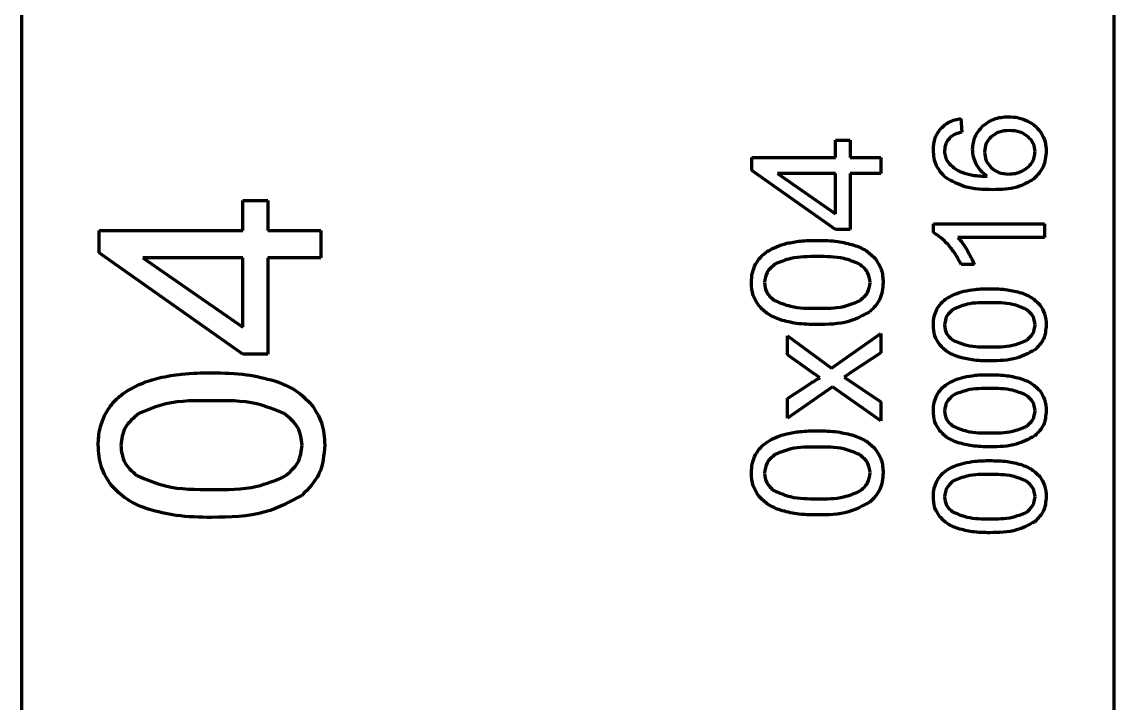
# Model space of a CAD drawing. Header units: millimetres. Extents: x 0 to 1189, y 0 to 841.
# Drawn here: x 372.85 to 402.85, y 196.83 to 215.53 of the extents above; entities that cross this region are included whole.
import ezdxf

# ---------------------------------------------------------------- set-up
doc = ezdxf.new("R2010")
doc.units = ezdxf.units.MM
doc.header["$LTSCALE"] = 0.75
doc.layers.add('Visible', color=7, linetype='Continuous', lineweight=70)

msp = doc.modelspace()

# ---------------------------------------------------------------- linework, layer by layer
at = {"layer": 'Visible', "extrusion": (-1e-16, -1, 0)}
for p, q in [((372.852, 123.899), (372.852, 673.232)), ((402.852, 123.899), (402.852, 673.232)), ((398.642, 212.877), (398.671, 212.507)), ((395.2, 211.806), (395.2, 212.285)), ((395.2, 212.285), (395.599, 212.285)), ((395.599, 212.285), (395.599, 211.806)), ((392.903, 211.451), (392.903, 211.806)), ((392.903, 211.806), (395.2, 211.806)), ((395.599, 211.806), (396.447, 211.806)), ((396.447, 211.806), (396.447, 211.371)), ((395.2, 209.834), (392.903, 211.451)), ((393.602, 211.371), (395.2, 210.262)), ((395.2, 211.371), (393.602, 211.371)), ((395.2, 210.262), (395.2, 211.371)), ((396.447, 211.371), (395.599, 211.371)), ((395.599, 211.371), (395.599, 209.834)), ((378.922, 209.804), (378.922, 210.627)), ((378.922, 210.627), (379.608, 210.627)), ((379.608, 210.627), (379.608, 209.804)), ((374.975, 209.194), (374.975, 209.804)), ((374.975, 209.804), (378.922, 209.804)), ((379.608, 209.804), (381.066, 209.804)), ((381.066, 209.804), (381.066, 209.057)), ((395.599, 209.834), (395.2, 209.834)), ((397.886, 209.748), (397.886, 209.988)), ((397.886, 209.988), (400.935, 209.988)), ((400.935, 209.988), (400.935, 209.615)), ((400.935, 209.615), (398.559, 209.615)), ((378.922, 206.414), (374.975, 209.194)), ((376.176, 209.057), (378.922, 207.149)), ((378.922, 209.057), (376.176, 209.057)), ((378.922, 207.149), (378.922, 209.057)), ((381.066, 209.057), (379.608, 209.057)), ((379.608, 209.057), (379.608, 206.414)), ((399.009, 208.87), (398.648, 208.87)), ((393.88, 206.394), (393.88, 206.913)), ((393.88, 206.913), (395.089, 206.026)), ((395.089, 206.026), (396.447, 206.981)), ((396.447, 206.981), (396.447, 206.447)), ((379.608, 206.414), (378.922, 206.414)), ((396.447, 206.447), (395.65, 205.92)), ((394.487, 205.961), (393.88, 206.394)), ((395.65, 205.92), (395.434, 205.78)), ((393.88, 205.192), (394.482, 205.586)), ((395.113, 205.516), (393.88, 204.648)), ((396.447, 204.578), (395.113, 205.516)), ((395.434, 205.78), (396.447, 205.105)), ((393.88, 204.648), (393.88, 205.192)), ((396.447, 205.105), (396.447, 204.578))]:
    msp.add_line(p, q, dxfattribs=at)
at = {"layer": 'Visible'}
for points, knots in [([(398.087, 212.603), (398.163, 212.672), (398.321, 212.816), (398.532, 212.856), (398.642, 212.877)], [0, 0, 0, 0, 0.03012022, 0.06299983, 0.06299983, 0.06299983, 0.06299983]), ([(399.239, 212.669), (399.34, 212.746), (399.55, 212.904), (399.812, 212.922), (399.949, 212.931)], [0, 0, 0, 0, 0.03708763, 0.07710735, 0.07710735, 0.07710735, 0.07710735]), ([(399.949, 212.931), (400.042, 212.926), (400.226, 212.916), (400.396, 212.844), (400.48, 212.808)], [0, 0, 0, 0, 0.02774296, 0.05491508, 0.05491508, 0.05491508, 0.05491508]), ([(400.48, 212.808), (400.557, 212.764), (400.706, 212.678), (400.807, 212.538), (400.856, 212.469)], [0, 0, 0, 0, 0.02614359, 0.05111334, 0.05111334, 0.05111334, 0.05111334]), ([(397.886, 212.016), (397.893, 212.128), (397.906, 212.343), (398.028, 212.519), (398.087, 212.603)], [0, 0, 0, 0, 0.03297841, 0.06313397, 0.06313397, 0.06313397, 0.06313397]), ([(398.671, 212.507), (398.606, 212.491), (398.491, 212.463), (398.394, 212.395), (398.352, 212.366)], [0, 0, 0, 0, 0.0198795, 0.03513713, 0.03513713, 0.03513713, 0.03513713]), ([(398.965, 212.034), (398.977, 212.154), (399, 212.395), (399.159, 212.578), (399.239, 212.669)], [0, 0, 0, 0, 0.03518486, 0.07072097, 0.07072097, 0.07072097, 0.07072097]), ([(399.972, 212.55), (399.875, 212.545), (399.693, 212.536), (399.545, 212.431), (399.476, 212.382)], [0, 0, 0, 0, 0.02845172, 0.0533295, 0.0533295, 0.0533295, 0.0533295]), ([(400.489, 212.38), (400.417, 212.43), (400.261, 212.536), (400.072, 212.545), (399.972, 212.55)], [0, 0, 0, 0, 0.02583011, 0.05544195, 0.05544195, 0.05544195, 0.05544195]), ([(400.856, 212.469), (400.894, 212.394), (400.972, 212.24), (400.981, 212.068), (400.986, 211.981)], [0, 0, 0, 0, 0.02498517, 0.05107843, 0.05107843, 0.05107843, 0.05107843]), ([(398.352, 212.366), (398.305, 212.312), (398.212, 212.205), (398.199, 212.064), (398.193, 211.993)], [0, 0, 0, 0, 0.02068734, 0.04147356, 0.04147356, 0.04147356, 0.04147356]), ([(399.476, 212.382), (399.423, 212.322), (399.316, 212.201), (399.302, 212.041), (399.294, 211.96)], [0, 0, 0, 0, 0.02332058, 0.04705666, 0.04705666, 0.04705666, 0.04705666]), ([(400.68, 211.974), (400.671, 212.051), (400.654, 212.207), (400.545, 212.322), (400.489, 212.38)], [0, 0, 0, 0, 0.02246432, 0.04595178, 0.04595178, 0.04595178, 0.04595178]), ([(398.234, 211.251), (398.132, 211.356), (397.925, 211.569), (397.899, 211.865), (397.886, 212.016)], [0, 0, 0, 0, 0.04230123, 0.08630005, 0.08630005, 0.08630005, 0.08630005]), ([(398.193, 211.993), (398.196, 211.936), (398.204, 211.823), (398.263, 211.727), (398.292, 211.68)], [0, 0, 0, 0, 0.01690765, 0.0332563, 0.0332563, 0.0332563, 0.0332563]), ([(399.064, 211.626), (399.035, 211.692), (398.978, 211.822), (398.969, 211.964), (398.965, 212.034)], [0, 0, 0, 0, 0.02128302, 0.04229666, 0.04229666, 0.04229666, 0.04229666]), ([(399.294, 211.96), (399.302, 211.879), (399.317, 211.717), (399.423, 211.593), (399.476, 211.531)], [0, 0, 0, 0, 0.02378686, 0.04757259, 0.04757259, 0.04757259, 0.04757259]), ([(400.588, 211.666), (400.615, 211.715), (400.667, 211.811), (400.676, 211.921), (400.68, 211.974)], [0, 0, 0, 0, 0.01657699, 0.03253632, 0.03253632, 0.03253632, 0.03253632]), ([(400.986, 211.981), (400.973, 211.833), (400.945, 211.54), (400.744, 211.326), (400.644, 211.22)], [0, 0, 0, 0, 0.04316121, 0.08555253, 0.08555253, 0.08555253, 0.08555253]), ([(398.292, 211.68), (398.342, 211.624), (398.447, 211.505), (398.591, 211.438), (398.667, 211.403)], [0, 0, 0, 0, 0.02229676, 0.04709499, 0.04709499, 0.04709499, 0.04709499]), ([(399.369, 211.297), (399.306, 211.343), (399.182, 211.433), (399.103, 211.563), (399.064, 211.626)], [0, 0, 0, 0, 0.02330239, 0.04523645, 0.04523645, 0.04523645, 0.04523645]), ([(399.476, 211.531), (399.543, 211.48), (399.683, 211.373), (399.859, 211.361), (399.951, 211.355)], [0, 0, 0, 0, 0.02475819, 0.05170759, 0.05170759, 0.05170759, 0.05170759]), ([(400.32, 211.437), (400.374, 211.466), (400.48, 211.523), (400.553, 211.619), (400.588, 211.666)], [0, 0, 0, 0, 0.01835071, 0.0356398, 0.0356398, 0.0356398, 0.0356398]), ([(399.514, 210.926), (399.254, 210.93), (398.799, 210.937), (398.404, 211.157), (398.234, 211.251)], [0, 0, 0, 0, 0.0764424, 0.1338627, 0.1338627, 0.1338627, 0.1338627]), ([(398.667, 211.403), (398.766, 211.373), (398.994, 211.304), (399.233, 211.3), (399.369, 211.297)], [0, 0, 0, 0, 0.03085549, 0.07129032, 0.07129032, 0.07129032, 0.07129032]), ([(400.644, 211.22), (400.496, 211.135), (400.149, 210.935), (399.745, 210.929), (399.514, 210.926)], [0, 0, 0, 0, 0.050459, 0.1184528, 0.1184528, 0.1184528, 0.1184528]), ([(399.951, 211.355), (400.014, 211.358), (400.142, 211.365), (400.26, 211.413), (400.32, 211.437)], [0, 0, 0, 0, 0.01895754, 0.03799198, 0.03799198, 0.03799198, 0.03799198]), ([(398.292, 209.417), (398.226, 209.487), (398.106, 209.616), (397.955, 209.707), (397.886, 209.748)], [0, 0, 0, 0, 0.0287072, 0.05263205, 0.05263205, 0.05263205, 0.05263205]), ([(393.335, 209.234), (393.413, 209.279), (393.58, 209.374), (393.764, 209.427), (393.862, 209.454)], [0, 0, 0, 0, 0.02705955, 0.05729505, 0.05729505, 0.05729505, 0.05729505]), ([(393.862, 209.454), (393.983, 209.477), (394.26, 209.53), (394.541, 209.533), (394.7, 209.534)], [0, 0, 0, 0, 0.03696178, 0.08429648, 0.08429648, 0.08429648, 0.08429648]), ([(394.7, 209.534), (394.888, 209.531), (395.229, 209.527), (395.559, 209.443), (395.706, 209.406)], [0, 0, 0, 0, 0.0564493, 0.10181, 0.10181, 0.10181, 0.10181]), ([(395.706, 209.406), (395.825, 209.36), (396.049, 209.274), (396.219, 209.103), (396.299, 209.023)], [0, 0, 0, 0, 0.03753988, 0.07125827, 0.07125827, 0.07125827, 0.07125827]), ([(398.648, 208.87), (398.597, 208.97), (398.498, 209.165), (398.36, 209.334), (398.292, 209.417)], [0, 0, 0, 0, 0.03351356, 0.06543015, 0.06543015, 0.06543015, 0.06543015]), ([(398.559, 209.615), (398.603, 209.565), (398.699, 209.454), (398.775, 209.329), (398.816, 209.262)], [0, 0, 0, 0, 0.02017344, 0.04373331, 0.04373331, 0.04373331, 0.04373331]), ([(393.004, 208.879), (393.047, 208.948), (393.134, 209.088), (393.267, 209.185), (393.335, 209.234)], [0, 0, 0, 0, 0.02413348, 0.04898112, 0.04898112, 0.04898112, 0.04898112]), ([(398.816, 209.262), (398.855, 209.194), (398.928, 209.067), (398.983, 208.932), (399.009, 208.87)], [0, 0, 0, 0, 0.02358501, 0.04376026, 0.04376026, 0.04376026, 0.04376026]), ([(392.889, 208.378), (392.893, 208.469), (392.9, 208.643), (392.97, 208.802), (393.004, 208.879)], [0, 0, 0, 0, 0.02692746, 0.05173875, 0.05173875, 0.05173875, 0.05173875]), ([(393.537, 208.882), (393.453, 208.813), (393.292, 208.679), (393.263, 208.472), (393.249, 208.374)], [0, 0, 0, 0, 0.03148982, 0.06035275, 0.06035275, 0.06035275, 0.06035275]), ([(394.7, 209.087), (394.453, 209.089), (394.05, 209.093), (393.68, 208.941), (393.537, 208.882)], [0, 0, 0, 0, 0.0730065, 0.1190832, 0.1190832, 0.1190832, 0.1190832]), ([(395.86, 208.882), (395.716, 208.941), (395.347, 209.093), (394.945, 209.089), (394.7, 209.087)], [0, 0, 0, 0, 0.0461337, 0.1188387, 0.1188387, 0.1188387, 0.1188387]), ([(396.15, 208.378), (396.136, 208.476), (396.106, 208.681), (395.944, 208.813), (395.86, 208.882)], [0, 0, 0, 0, 0.02852723, 0.06005392, 0.06005392, 0.06005392, 0.06005392]), ([(396.299, 209.023), (396.36, 208.929), (396.487, 208.734), (396.501, 208.5), (396.508, 208.378)], [0, 0, 0, 0, 0.03284543, 0.06879529, 0.06879529, 0.06879529, 0.06879529]), ([(393.097, 207.737), (393.036, 207.83), (392.909, 208.025), (392.896, 208.257), (392.889, 208.378)], [0, 0, 0, 0, 0.03274909, 0.06851516, 0.06851516, 0.06851516, 0.06851516]), ([(393.249, 208.374), (393.26, 208.278), (393.282, 208.086), (393.429, 207.959), (393.503, 207.895)], [0, 0, 0, 0, 0.02769224, 0.05597181, 0.05597181, 0.05597181, 0.05597181]), ([(395.861, 207.874), (395.945, 207.944), (396.106, 208.076), (396.136, 208.281), (396.15, 208.378)], [0, 0, 0, 0, 0.03146419, 0.05998375, 0.05998375, 0.05998375, 0.05998375]), ([(396.508, 208.378), (396.494, 208.218), (396.467, 207.905), (396.248, 207.682), (396.14, 207.573)], [0, 0, 0, 0, 0.04666469, 0.09101807, 0.09101807, 0.09101807, 0.09101807]), ([(398.72, 208.137), (398.824, 208.156), (399.06, 208.202), (399.302, 208.204), (399.437, 208.205)], [0, 0, 0, 0, 0.03166517, 0.07221685, 0.07221685, 0.07221685, 0.07221685]), ([(399.437, 208.205), (399.599, 208.203), (399.891, 208.199), (400.174, 208.127), (400.3, 208.095)], [0, 0, 0, 0, 0.04836014, 0.08722077, 0.08722077, 0.08722077, 0.08722077]), ([(397.984, 207.644), (398.021, 207.703), (398.096, 207.823), (398.21, 207.906), (398.268, 207.948)], [0, 0, 0, 0, 0.02067523, 0.0419622, 0.0419622, 0.0419622, 0.0419622]), ([(398.268, 207.948), (398.336, 207.987), (398.478, 208.068), (398.636, 208.113), (398.72, 208.137)], [0, 0, 0, 0, 0.02318194, 0.04908474, 0.04908474, 0.04908474, 0.04908474]), ([(400.3, 208.095), (400.401, 208.056), (400.594, 207.982), (400.739, 207.836), (400.807, 207.767)], [0, 0, 0, 0, 0.03216046, 0.06104703, 0.06104703, 0.06104703, 0.06104703]), ([(393.688, 207.352), (393.57, 207.398), (393.345, 207.485), (393.176, 207.656), (393.097, 207.737)], [0, 0, 0, 0, 0.03755124, 0.07122186, 0.07122186, 0.07122186, 0.07122186]), ([(393.503, 207.895), (393.655, 207.83), (394.035, 207.667), (394.45, 207.669), (394.7, 207.67)], [0, 0, 0, 0, 0.0491003, 0.1228677, 0.1228677, 0.1228677, 0.1228677]), ([(394.7, 207.67), (394.946, 207.668), (395.348, 207.664), (395.718, 207.815), (395.861, 207.874)], [0, 0, 0, 0, 0.0728558, 0.1189609, 0.1189609, 0.1189609, 0.1189609]), ([(397.886, 207.215), (397.889, 207.293), (397.896, 207.442), (397.956, 207.578), (397.984, 207.644)], [0, 0, 0, 0, 0.02306877, 0.04432459, 0.04432459, 0.04432459, 0.04432459]), ([(398.441, 207.647), (398.369, 207.587), (398.232, 207.472), (398.207, 207.295), (398.195, 207.211)], [0, 0, 0, 0, 0.02697738, 0.05170428, 0.05170428, 0.05170428, 0.05170428]), ([(399.437, 207.822), (399.226, 207.824), (398.881, 207.828), (398.564, 207.697), (398.441, 207.647)], [0, 0, 0, 0, 0.0625447, 0.1020186, 0.1020186, 0.1020186, 0.1020186]), ([(400.431, 207.647), (400.309, 207.697), (399.992, 207.827), (399.648, 207.824), (399.437, 207.822)], [0, 0, 0, 0, 0.0395227, 0.1018092, 0.1018092, 0.1018092, 0.1018092]), ([(400.68, 207.215), (400.668, 207.298), (400.642, 207.474), (400.504, 207.587), (400.431, 207.647)], [0, 0, 0, 0, 0.02443928, 0.05144826, 0.05144826, 0.05144826, 0.05144826]), ([(400.807, 207.767), (400.86, 207.687), (400.969, 207.52), (400.98, 207.319), (400.986, 207.215)], [0, 0, 0, 0, 0.02813869, 0.05893693, 0.05893693, 0.05893693, 0.05893693]), ([(394.7, 207.223), (394.509, 207.225), (394.167, 207.23), (393.835, 207.315), (393.688, 207.352)], [0, 0, 0, 0, 0.0568131, 0.1023112, 0.1023112, 0.1023112, 0.1023112]), ([(396.14, 207.573), (395.95, 207.472), (395.503, 207.232), (394.993, 207.226), (394.7, 207.223)], [0, 0, 0, 0, 0.063809, 0.1501974, 0.1501974, 0.1501974, 0.1501974]), ([(398.064, 206.665), (398.012, 206.745), (397.904, 206.912), (397.892, 207.111), (397.886, 207.215)], [0, 0, 0, 0, 0.02805615, 0.058697, 0.058697, 0.058697, 0.058697]), ([(398.195, 207.211), (398.204, 207.129), (398.223, 206.964), (398.349, 206.856), (398.412, 206.801)], [0, 0, 0, 0, 0.02372396, 0.04795108, 0.04795108, 0.04795108, 0.04795108]), ([(400.432, 206.783), (400.505, 206.843), (400.642, 206.956), (400.668, 207.131), (400.68, 207.215)], [0, 0, 0, 0, 0.02695544, 0.05138815, 0.05138815, 0.05138815, 0.05138815]), ([(400.986, 207.215), (400.975, 207.078), (400.952, 206.81), (400.763, 206.618), (400.672, 206.525)], [0, 0, 0, 0, 0.03997768, 0.07797525, 0.07797525, 0.07797525, 0.07797525]), ([(398.412, 206.801), (398.542, 206.745), (398.868, 206.606), (399.224, 206.607), (399.437, 206.608)], [0, 0, 0, 0, 0.0420643, 0.1052609, 0.1052609, 0.1052609, 0.1052609]), ([(399.437, 206.608), (399.648, 206.606), (399.993, 206.603), (400.31, 206.733), (400.432, 206.783)], [0, 0, 0, 0, 0.0624156, 0.1019139, 0.1019139, 0.1019139, 0.1019139]), ([(398.571, 206.336), (398.469, 206.375), (398.277, 206.449), (398.132, 206.596), (398.064, 206.665)], [0, 0, 0, 0, 0.0321702, 0.06101583, 0.06101583, 0.06101583, 0.06101583]), ([(400.672, 206.525), (400.509, 206.438), (400.126, 206.233), (399.689, 206.228), (399.437, 206.225)], [0, 0, 0, 0, 0.0546653, 0.1286742, 0.1286742, 0.1286742, 0.1286742]), ([(399.437, 206.225), (399.274, 206.227), (398.981, 206.231), (398.697, 206.304), (398.571, 206.336)], [0, 0, 0, 0, 0.04867179, 0.08765009, 0.08765009, 0.08765009, 0.08765009]), ([(376.623, 205.762), (376.831, 205.802), (377.306, 205.892), (377.79, 205.896), (378.062, 205.899)], [0, 0, 0, 0, 0.0635261, 0.1448801, 0.1448801, 0.1448801, 0.1448801]), ([(378.062, 205.899), (378.387, 205.894), (378.973, 205.886), (379.54, 205.743), (379.793, 205.679)], [0, 0, 0, 0, 0.0970192, 0.1749807, 0.1749807, 0.1749807, 0.1749807]), ([(394.77, 205.765), (394.719, 205.799), (394.624, 205.863), (394.531, 205.929), (394.487, 205.961)], [0, 0, 0, 0, 0.01818785, 0.03440349, 0.03440349, 0.03440349, 0.03440349]), ([(398.72, 205.778), (398.824, 205.797), (399.06, 205.843), (399.302, 205.845), (399.437, 205.846)], [0, 0, 0, 0, 0.03166517, 0.07221685, 0.07221685, 0.07221685, 0.07221685]), ([(399.437, 205.846), (399.599, 205.844), (399.891, 205.84), (400.174, 205.768), (400.3, 205.736)], [0, 0, 0, 0, 0.04836014, 0.08722076, 0.08722076, 0.08722076, 0.08722076]), ([(375.717, 205.384), (375.852, 205.461), (376.138, 205.624), (376.455, 205.714), (376.623, 205.762)], [0, 0, 0, 0, 0.04650728, 0.09847296, 0.09847296, 0.09847296, 0.09847296]), ([(379.793, 205.679), (379.996, 205.6), (380.382, 205.452), (380.673, 205.159), (380.811, 205.02)], [0, 0, 0, 0, 0.0645197, 0.1224714, 0.1224714, 0.1224714, 0.1224714]), ([(394.482, 205.586), (394.534, 205.62), (394.629, 205.681), (394.726, 205.739), (394.77, 205.765)], [0, 0, 0, 0, 0.01869445, 0.03387931, 0.03387931, 0.03387931, 0.03387931]), ([(397.984, 205.285), (398.021, 205.344), (398.096, 205.464), (398.21, 205.547), (398.268, 205.589)], [0, 0, 0, 0, 0.02067518, 0.04196217, 0.04196217, 0.04196217, 0.04196217]), ([(398.268, 205.589), (398.336, 205.628), (398.478, 205.709), (398.636, 205.754), (398.72, 205.778)], [0, 0, 0, 0, 0.02318198, 0.04908476, 0.04908476, 0.04908476, 0.04908476]), ([(400.3, 205.736), (400.401, 205.697), (400.594, 205.623), (400.739, 205.477), (400.807, 205.408)], [0, 0, 0, 0, 0.03216044, 0.06104703, 0.06104703, 0.06104703, 0.06104703]), ([(375.148, 204.773), (375.221, 204.891), (375.372, 205.132), (375.601, 205.299), (375.717, 205.384)], [0, 0, 0, 0, 0.04147817, 0.08418369, 0.08418369, 0.08418369, 0.08418369]), ([(397.886, 204.856), (397.889, 204.934), (397.896, 205.083), (397.956, 205.219), (397.984, 205.285)], [0, 0, 0, 0, 0.02306877, 0.04432462, 0.04432462, 0.04432462, 0.04432462]), ([(398.441, 205.288), (398.369, 205.228), (398.232, 205.113), (398.207, 204.936), (398.195, 204.852)], [0, 0, 0, 0, 0.02697733, 0.05170427, 0.05170427, 0.05170427, 0.05170427]), ([(399.437, 205.463), (399.226, 205.465), (398.881, 205.469), (398.564, 205.338), (398.441, 205.288)], [0, 0, 0, 0, 0.0625447, 0.1020186, 0.1020186, 0.1020186, 0.1020186]), ([(400.431, 205.288), (400.309, 205.338), (399.992, 205.468), (399.648, 205.465), (399.437, 205.463)], [0, 0, 0, 0, 0.0395227, 0.1018092, 0.1018092, 0.1018092, 0.1018092]), ([(400.68, 204.856), (400.668, 204.939), (400.642, 205.115), (400.504, 205.228), (400.431, 205.288)], [0, 0, 0, 0, 0.02443928, 0.05144826, 0.05144826, 0.05144826, 0.05144826]), ([(400.807, 205.408), (400.86, 205.328), (400.969, 205.161), (400.98, 204.961), (400.986, 204.856)], [0, 0, 0, 0, 0.02813869, 0.05893699, 0.05893699, 0.05893699, 0.05893699]), ([(378.062, 205.13), (377.638, 205.135), (376.946, 205.142), (376.31, 204.88), (376.064, 204.779)], [0, 0, 0, 0, 0.1254761, 0.2046679, 0.2046679, 0.2046679, 0.2046679]), ([(380.057, 204.779), (379.81, 204.88), (379.175, 205.141), (378.485, 205.134), (378.062, 205.13)], [0, 0, 0, 0, 0.0792898, 0.2042478, 0.2042478, 0.2042478, 0.2042478]), ([(380.811, 205.02), (380.916, 204.86), (381.135, 204.524), (381.158, 204.122), (381.17, 203.913)], [0, 0, 0, 0, 0.0564514, 0.1182383, 0.1182383, 0.1182383, 0.1182383]), ([(374.95, 203.913), (374.957, 204.068), (374.97, 204.367), (375.09, 204.641), (375.148, 204.773)], [0, 0, 0, 0, 0.04628015, 0.08892326, 0.08892326, 0.08892326, 0.08892326]), ([(376.064, 204.779), (375.92, 204.659), (375.643, 204.429), (375.593, 204.074), (375.569, 203.904)], [0, 0, 0, 0, 0.0541214, 0.1037281, 0.1037281, 0.1037281, 0.1037281]), ([(380.555, 203.913), (380.531, 204.08), (380.479, 204.433), (380.202, 204.66), (380.057, 204.779)], [0, 0, 0, 0, 0.0490296, 0.1032145, 0.1032145, 0.1032145, 0.1032145]), ([(398.064, 204.306), (398.012, 204.386), (397.904, 204.553), (397.892, 204.752), (397.886, 204.856)], [0, 0, 0, 0, 0.02805617, 0.058697, 0.058697, 0.058697, 0.058697]), ([(398.195, 204.852), (398.204, 204.77), (398.223, 204.605), (398.349, 204.497), (398.412, 204.442)], [0, 0, 0, 0, 0.02372396, 0.04795108, 0.04795108, 0.04795108, 0.04795108]), ([(400.432, 204.424), (400.505, 204.484), (400.642, 204.597), (400.668, 204.772), (400.68, 204.856)], [0, 0, 0, 0, 0.02695542, 0.05138813, 0.05138813, 0.05138813, 0.05138813]), ([(400.986, 204.856), (400.975, 204.719), (400.952, 204.451), (400.763, 204.259), (400.672, 204.166)], [0, 0, 0, 0, 0.03997765, 0.07797524, 0.07797524, 0.07797524, 0.07797524]), ([(393.862, 204.225), (393.983, 204.248), (394.26, 204.301), (394.541, 204.304), (394.7, 204.305)], [0, 0, 0, 0, 0.03696178, 0.08429648, 0.08429648, 0.08429648, 0.08429648]), ([(394.7, 204.305), (394.888, 204.302), (395.229, 204.298), (395.559, 204.214), (395.706, 204.177)], [0, 0, 0, 0, 0.0564493, 0.10181, 0.10181, 0.10181, 0.10181]), ([(398.571, 203.977), (398.469, 204.016), (398.277, 204.09), (398.132, 204.237), (398.064, 204.306)], [0, 0, 0, 0, 0.0321702, 0.06101581, 0.06101581, 0.06101581, 0.06101581]), ([(398.412, 204.442), (398.542, 204.386), (398.868, 204.247), (399.224, 204.248), (399.437, 204.249)], [0, 0, 0, 0, 0.0420643, 0.1052609, 0.1052609, 0.1052609, 0.1052609]), ([(399.437, 204.249), (399.648, 204.247), (399.993, 204.244), (400.31, 204.374), (400.432, 204.424)], [0, 0, 0, 0, 0.0624156, 0.1019139, 0.1019139, 0.1019139, 0.1019139]), ([(393.004, 203.65), (393.047, 203.719), (393.134, 203.859), (393.267, 203.956), (393.335, 204.005)], [0, 0, 0, 0, 0.02413349, 0.04898112, 0.04898112, 0.04898112, 0.04898112]), ([(393.335, 204.005), (393.413, 204.05), (393.58, 204.145), (393.764, 204.197), (393.862, 204.225)], [0, 0, 0, 0, 0.02705958, 0.05729507, 0.05729507, 0.05729507, 0.05729507]), ([(395.706, 204.177), (395.825, 204.131), (396.049, 204.045), (396.219, 203.874), (396.299, 203.794)], [0, 0, 0, 0, 0.03753988, 0.07125828, 0.07125828, 0.07125828, 0.07125828]), ([(400.672, 204.166), (400.509, 204.079), (400.126, 203.874), (399.689, 203.869), (399.437, 203.866)], [0, 0, 0, 0, 0.0546652, 0.1286742, 0.1286742, 0.1286742, 0.1286742]), ([(375.308, 202.81), (375.203, 202.97), (374.985, 203.304), (374.962, 203.704), (374.95, 203.913)], [0, 0, 0, 0, 0.0562858, 0.1177568, 0.1177568, 0.1177568, 0.1177568]), ([(375.569, 203.904), (375.588, 203.741), (375.626, 203.41), (375.878, 203.192), (376.006, 203.082)], [0, 0, 0, 0, 0.04759457, 0.09619859, 0.09619859, 0.09619859, 0.09619859]), ([(380.059, 203.046), (380.203, 203.166), (380.479, 203.393), (380.531, 203.745), (380.555, 203.913)], [0, 0, 0, 0, 0.0540774, 0.1030939, 0.1030939, 0.1030939, 0.1030939]), ([(381.17, 203.913), (381.147, 203.637), (381.101, 203.1), (380.723, 202.716), (380.539, 202.529)], [0, 0, 0, 0, 0.0802025, 0.1564325, 0.1564325, 0.1564325, 0.1564325]), ([(394.7, 203.858), (394.453, 203.86), (394.05, 203.864), (393.68, 203.712), (393.537, 203.653)], [0, 0, 0, 0, 0.0730065, 0.1190832, 0.1190832, 0.1190832, 0.1190832]), ([(395.86, 203.653), (395.716, 203.712), (395.347, 203.864), (394.945, 203.86), (394.7, 203.858)], [0, 0, 0, 0, 0.0461337, 0.1188387, 0.1188387, 0.1188387, 0.1188387]), ([(396.299, 203.794), (396.36, 203.7), (396.487, 203.505), (396.501, 203.271), (396.508, 203.149)], [0, 0, 0, 0, 0.03284543, 0.06879529, 0.06879529, 0.06879529, 0.06879529]), ([(399.437, 203.866), (399.274, 203.868), (398.981, 203.872), (398.697, 203.945), (398.571, 203.977)], [0, 0, 0, 0, 0.04867179, 0.08765009, 0.08765009, 0.08765009, 0.08765009]), ([(392.889, 203.149), (392.893, 203.24), (392.9, 203.414), (392.97, 203.573), (393.004, 203.65)], [0, 0, 0, 0, 0.02692746, 0.05173875, 0.05173875, 0.05173875, 0.05173875]), ([(393.537, 203.653), (393.453, 203.583), (393.292, 203.45), (393.263, 203.243), (393.249, 203.144)], [0, 0, 0, 0, 0.03148979, 0.06035273, 0.06035273, 0.06035273, 0.06035273]), ([(396.15, 203.149), (396.136, 203.247), (396.106, 203.452), (395.944, 203.584), (395.86, 203.653)], [0, 0, 0, 0, 0.0285272, 0.0600539, 0.0600539, 0.0600539, 0.0600539]), ([(398.268, 203.23), (398.336, 203.269), (398.478, 203.35), (398.636, 203.395), (398.72, 203.419)], [0, 0, 0, 0, 0.02318197, 0.04908476, 0.04908476, 0.04908476, 0.04908476]), ([(398.72, 203.419), (398.824, 203.438), (399.06, 203.484), (399.302, 203.486), (399.437, 203.487)], [0, 0, 0, 0, 0.03166517, 0.07221684, 0.07221684, 0.07221684, 0.07221684]), ([(399.437, 203.487), (399.599, 203.485), (399.891, 203.481), (400.174, 203.409), (400.3, 203.377)], [0, 0, 0, 0, 0.04836014, 0.08722077, 0.08722077, 0.08722077, 0.08722077]), ([(393.097, 202.507), (393.036, 202.601), (392.909, 202.795), (392.896, 203.028), (392.889, 203.149)], [0, 0, 0, 0, 0.0327491, 0.06851517, 0.06851517, 0.06851517, 0.06851517]), ([(393.249, 203.144), (393.26, 203.049), (393.282, 202.857), (393.429, 202.73), (393.503, 202.666)], [0, 0, 0, 0, 0.02769224, 0.05597181, 0.05597181, 0.05597181, 0.05597181]), ([(395.861, 202.645), (395.945, 202.715), (396.106, 202.847), (396.136, 203.052), (396.15, 203.149)], [0, 0, 0, 0, 0.0314642, 0.05998375, 0.05998375, 0.05998375, 0.05998375]), ([(396.508, 203.149), (396.494, 202.989), (396.467, 202.676), (396.248, 202.453), (396.14, 202.344)], [0, 0, 0, 0, 0.04666467, 0.09101806, 0.09101806, 0.09101806, 0.09101806]), ([(397.984, 202.926), (398.021, 202.985), (398.096, 203.105), (398.21, 203.188), (398.268, 203.23)], [0, 0, 0, 0, 0.02067519, 0.04196216, 0.04196216, 0.04196216, 0.04196216]), ([(399.437, 203.104), (399.226, 203.106), (398.881, 203.11), (398.564, 202.979), (398.441, 202.929)], [0, 0, 0, 0, 0.0625447, 0.1020186, 0.1020186, 0.1020186, 0.1020186]), ([(400.431, 202.929), (400.309, 202.979), (399.992, 203.109), (399.648, 203.106), (399.437, 203.104)], [0, 0, 0, 0, 0.0395227, 0.1018092, 0.1018092, 0.1018092, 0.1018092]), ([(400.3, 203.377), (400.401, 203.338), (400.594, 203.264), (400.739, 203.118), (400.807, 203.049)], [0, 0, 0, 0, 0.03216044, 0.06104702, 0.06104702, 0.06104702, 0.06104702]), ([(376.323, 202.149), (376.12, 202.228), (375.735, 202.377), (375.445, 202.671), (375.308, 202.81)], [0, 0, 0, 0, 0.0645393, 0.1224089, 0.1224089, 0.1224089, 0.1224089]), ([(376.006, 203.082), (376.266, 202.97), (376.919, 202.691), (377.634, 202.694), (378.062, 202.695)], [0, 0, 0, 0, 0.0843887, 0.2111724, 0.2111724, 0.2111724, 0.2111724]), ([(378.062, 202.695), (378.486, 202.691), (379.177, 202.684), (379.812, 202.945), (380.059, 203.046)], [0, 0, 0, 0, 0.1252171, 0.2044578, 0.2044578, 0.2044578, 0.2044578]), ([(397.886, 202.497), (397.889, 202.575), (397.896, 202.724), (397.956, 202.86), (397.984, 202.926)], [0, 0, 0, 0, 0.02306878, 0.04432463, 0.04432463, 0.04432463, 0.04432463]), ([(398.441, 202.929), (398.369, 202.869), (398.232, 202.754), (398.207, 202.577), (398.195, 202.493)], [0, 0, 0, 0, 0.02697734, 0.05170425, 0.05170425, 0.05170425, 0.05170425]), ([(400.68, 202.497), (400.668, 202.58), (400.642, 202.756), (400.504, 202.869), (400.431, 202.929)], [0, 0, 0, 0, 0.02443928, 0.05144825, 0.05144825, 0.05144825, 0.05144825]), ([(400.807, 203.049), (400.86, 202.969), (400.969, 202.802), (400.98, 202.602), (400.986, 202.497)], [0, 0, 0, 0, 0.0281387, 0.05893698, 0.05893698, 0.05893698, 0.05893698]), ([(380.539, 202.529), (380.212, 202.354), (379.443, 201.943), (378.567, 201.933), (378.062, 201.927)], [0, 0, 0, 0, 0.1096685, 0.2581438, 0.2581438, 0.2581438, 0.2581438]), ([(393.688, 202.123), (393.57, 202.169), (393.345, 202.256), (393.176, 202.427), (393.097, 202.507)], [0, 0, 0, 0, 0.03755126, 0.07122185, 0.07122185, 0.07122185, 0.07122185]), ([(393.503, 202.666), (393.655, 202.601), (394.035, 202.438), (394.45, 202.44), (394.7, 202.441)], [0, 0, 0, 0, 0.0491004, 0.1228677, 0.1228677, 0.1228677, 0.1228677]), ([(394.7, 202.441), (394.946, 202.439), (395.348, 202.434), (395.718, 202.586), (395.861, 202.645)], [0, 0, 0, 0, 0.0728558, 0.1189609, 0.1189609, 0.1189609, 0.1189609]), ([(396.14, 202.344), (395.95, 202.243), (395.503, 202.003), (394.993, 201.997), (394.7, 201.994)], [0, 0, 0, 0, 0.063809, 0.1501974, 0.1501974, 0.1501974, 0.1501974]), ([(398.064, 201.947), (398.012, 202.027), (397.904, 202.194), (397.892, 202.393), (397.886, 202.497)], [0, 0, 0, 0, 0.02805618, 0.05869701, 0.05869701, 0.05869701, 0.05869701]), ([(398.195, 202.493), (398.204, 202.411), (398.223, 202.246), (398.349, 202.138), (398.412, 202.083)], [0, 0, 0, 0, 0.02372396, 0.0479511, 0.0479511, 0.0479511, 0.0479511]), ([(400.432, 202.065), (400.505, 202.125), (400.642, 202.238), (400.668, 202.414), (400.68, 202.497)], [0, 0, 0, 0, 0.02695542, 0.05138814, 0.05138814, 0.05138814, 0.05138814]), ([(400.986, 202.497), (400.975, 202.36), (400.952, 202.092), (400.763, 201.9), (400.672, 201.807)], [0, 0, 0, 0, 0.03997766, 0.07797524, 0.07797524, 0.07797524, 0.07797524]), ([(378.062, 201.927), (377.735, 201.931), (377.147, 201.939), (376.577, 202.084), (376.323, 202.149)], [0, 0, 0, 0, 0.0976444, 0.175842, 0.175842, 0.175842, 0.175842]), ([(394.7, 201.994), (394.509, 201.996), (394.167, 202.001), (393.835, 202.085), (393.688, 202.123)], [0, 0, 0, 0, 0.0568131, 0.1023112, 0.1023112, 0.1023112, 0.1023112]), ([(398.571, 201.618), (398.469, 201.657), (398.277, 201.731), (398.132, 201.878), (398.064, 201.947)], [0, 0, 0, 0, 0.0321702, 0.06101582, 0.06101582, 0.06101582, 0.06101582]), ([(398.412, 202.083), (398.542, 202.027), (398.868, 201.888), (399.224, 201.889), (399.437, 201.89)], [0, 0, 0, 0, 0.0420643, 0.1052609, 0.1052609, 0.1052609, 0.1052609]), ([(399.437, 201.89), (399.648, 201.888), (399.993, 201.885), (400.31, 202.015), (400.432, 202.065)], [0, 0, 0, 0, 0.0624156, 0.1019139, 0.1019139, 0.1019139, 0.1019139]), ([(399.437, 201.507), (399.274, 201.509), (398.981, 201.513), (398.697, 201.586), (398.571, 201.618)], [0, 0, 0, 0, 0.04867179, 0.08765009, 0.08765009, 0.08765009, 0.08765009]), ([(400.672, 201.807), (400.509, 201.72), (400.126, 201.515), (399.689, 201.51), (399.437, 201.507)], [0, 0, 0, 0, 0.0546652, 0.1286742, 0.1286742, 0.1286742, 0.1286742])]:
    msp.add_open_spline(points, degree=3, knots=knots, dxfattribs=at)

doc.saveas('drawing.dxf')
